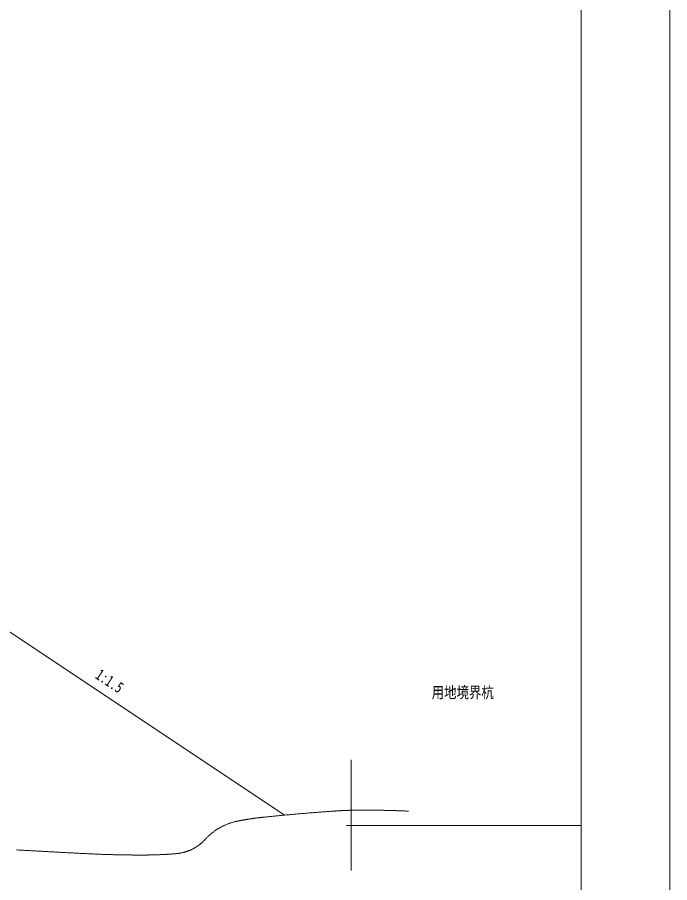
# Model space of a CAD drawing. Units: millimetres, scale not verified. Extents: x -42050 to 42050, y -32200 to 29700.
# Drawn here: x 27336 to 42050, y -19525 to 0 of the extents above; entities that cross this region are included whole.
import ezdxf
from ezdxf.enums import TextEntityAlignment as Align

# ---------------------------------------------------------------- set-up
doc = ezdxf.new("R2010")
doc.units = ezdxf.units.MM
doc.header["$LTSCALE"] = 100
for name, color, linetype, lineweight in [('0-0_0', 7, 'Continuous', 18), ('0-2_D-TTL', 134, 'Continuous', 9), ('0-6_D-BGD', 7, 'Continuous', 18), ('0-7_D-BMK', 134, 'Continuous', 9), ('0-8_D-BMK-ROW', 30, 'Continuous', 18), ('0-9_D-BMK-HTXT', 7, 'Continuous', 18), ('0-A_D-STR', 1, 'Continuous', 18)]:
    doc.layers.add(name, color=color, linetype=linetype, lineweight=lineweight)
doc.layers.add('0-E_D-STR-TXT', color=7, linetype='Continuous')
doc.styles.add('ＭＳ ゴシック', font='')
doc.styles.get('ＭＳ ゴシック').set_extended_font_data('MS Gothic')

msp = doc.modelspace()

# ---------------------------------------------------------------- linework, layer by layer
at = {"layer": '0-0_0'}
msp.add_lwpolyline([(-42050, -29700), (42050, -29700), (42050, 29700), (-42050, 29700)], close=True, dxfattribs=at)
at = {"layer": '0-2_D-TTL'}
msp.add_line((40050, -27700), (40050, 27700), dxfattribs=at)
msp.add_lwpolyline([(-40050, 27700), (40050, 27700), (40050, -27700)], dxfattribs=at)
at = {"layer": '0-6_D-BGD'}
for points in [[(32894.4, -18047.2), (32928.5, -18043.6), (32953.1, -18041.1), (32977.8, -18038.6), (33002.5, -18036.1), (33027.2, -18033.6), (33051.9, -18031.1), (33076.6, -18028.6), (33101.2, -18026.2), (33125.9, -18023.8), (33150.6, -18021.3), (33175.3, -18018.9), (33200, -18016.5), (33224.7, -18014.1), (33249.4, -18011.7), (33274.1, -18009.4), (33298.8, -18007), (33323.5, -18004.7), (33348.2, -18002.4), (33372.9, -18000), (33397.6, -17997.7), (33422.3, -17995.5), (33447, -17993.2), (33471.7, -17990.9), (33496.4, -17988.7), (33521.1, -17986.4), (33545.8, -17984.2), (33570.5, -17982), (33595.3, -17979.8), (33620, -17977.6), (33644.7, -17975.5), (33669.4, -17973.3), (33694.1, -17971.2), (33718.8, -17969), (33743.6, -17966.9), (33768.3, -17964.8), (33793, -17962.7), (33817.7, -17960.6), (33842.4, -17958.6), (33867.2, -17956.5)], [(33867.2, -17956.5), (33891.9, -17954.5), (33916.6, -17952.4), (33941.3, -17950.4), (33966.1, -17948.4), (33990.8, -17946.4), (34015.5, -17944.5), (34040.3, -17942.5), (34065, -17940.6), (34089.7, -17938.6), (34114.5, -17936.7), (34139.2, -17934.8), (34163.9, -17932.9), (34188.7, -17931), (34213.4, -17929.1), (34238.2, -17927.3), (34262.9, -17925.4), (34287.6, -17923.6), (34312.4, -17921.8), (34337.1, -17920), (34361.9, -17918.2), (34386.6, -17916.4), (34411.4, -17914.6), (34436.1, -17912.9), (34471.5, -17910.4), (34482, -17909.7), (34492.6, -17908.9), (34503.3, -17908.2), (34513.9, -17907.5), (34524.5, -17906.9), (34535.1, -17906.2), (34545.7, -17905.5), (34556.3, -17904.9), (34566.9, -17904.3), (34577.5, -17903.7), (34588.1, -17903), (34598.7, -17902.5), (34609.3, -17901.9), (34619.9, -17901.3), (34630.5, -17900.7)], [(34630.5, -17900.7), (34641.1, -17900.2), (34651.7, -17899.6), (34662.3, -17899.1), (34673, -17898.6), (34683.6, -17898.1), (34694.2, -17897.6), (34704.8, -17897.1), (34715.4, -17896.7), (34726, -17896.2), (34736.6, -17895.8), (34747.3, -17895.3), (34757.9, -17894.9), (34768.5, -17894.5), (34779.1, -17894.1), (34789.7, -17893.7), (34800.3, -17893.4), (34811, -17893), (34821.6, -17892.7), (34832.2, -17892.3), (34842.8, -17892), (34853.4, -17891.7), (34864.1, -17891.4), (34874.7, -17891.1), (34885.3, -17890.8), (34895.9, -17890.6), (34906.5, -17890.3), (34917.2, -17890.1), (34927.8, -17889.8), (34938.4, -17889.6), (34949, -17889.4), (34959.6, -17889.2), (34970.3, -17889), (34980.9, -17888.9), (34991.5, -17888.7), (35002.1, -17888.5), (35012.8, -17888.4), (35023.4, -17888.3), (35034, -17888.2), (35044.6, -17888.1)], [(35044.6, -17888.1), (35055.2, -17888), (35065.9, -17887.9), (35076.5, -17887.8), (35087.1, -17887.8), (35097.7, -17887.7), (35108.4, -17887.7), (35119, -17887.7), (35146, -17887.7), (35162.4, -17887.7), (35178.7, -17887.7), (35195.1, -17887.8), (35211.5, -17887.8), (35227.8, -17887.9), (35244.2, -17888), (35260.6, -17888.1), (35277, -17888.2), (35293.3, -17888.3), (35309.7, -17888.4), (35326.1, -17888.5), (35342.4, -17888.7), (35358.8, -17888.9), (35375.2, -17889), (35391.6, -17889.2), (35407.9, -17889.4), (35424.3, -17889.6), (35440.7, -17889.8), (35457, -17890.1), (35473.4, -17890.3), (35489.8, -17890.6), (35506.1, -17890.8), (35522.5, -17891.1), (35538.9, -17891.4), (35555.2, -17891.7), (35571.6, -17892), (35588, -17892.3), (35604.3, -17892.7), (35620.7, -17893), (35637.1, -17893.4), (35653.5, -17893.7)], [(35653.5, -17893.7), (35669.8, -17894.1), (35686.2, -17894.5), (35702.6, -17894.9), (35718.9, -17895.3), (35735.3, -17895.8), (35751.6, -17896.2), (35768, -17896.7), (35784.4, -17897.1), (35800.7, -17897.6), (35817.1, -17898.1), (35833.5, -17898.6), (35849.8, -17899.1), (35866.2, -17899.6), (35882.6, -17900.2), (35898.9, -17900.7), (35915.3, -17901.3), (35931.6, -17901.9), (35948, -17902.4), (35964.4, -17903), (35980.7, -17903.7), (35997.1, -17904.3), (36013.4, -17904.9), (36029.8, -17905.5), (36046.2, -17906.2), (36062.5, -17906.9), (36078.9, -17907.5), (36095.2, -17908.2), (36111.6, -17908.9), (36127.9, -17909.7), (36144.3, -17910.4), (36160.7, -17911.1)], [(32092.2, -18196.7), (32105.1, -18191.9), (32118.1, -18187.2), (32131.1, -18182.6), (32144.2, -18178.2), (32157.3, -18173.9), (32170.5, -18169.7), (32183.6, -18165.7), (32196.9, -18161.7), (32210.2, -18158), (32223.5, -18154.3), (32236.8, -18150.9), (32250.2, -18147.5), (32263.6, -18144.3), (32277.1, -18141.2), (32290.6, -18138.2), (32304.1, -18135.4), (32326.9, -18131), (32336.1, -18129.2), (32345.4, -18127.5), (32354.6, -18125.7), (32363.8, -18124), (32373.1, -18122.3), (32382.4, -18120.6), (32391.6, -18118.9), (32400.9, -18117.3), (32410.1, -18115.6), (32419.4, -18113.9), (32428.7, -18112.3), (32437.9, -18110.7), (32447.2, -18109.1), (32456.5, -18107.5), (32465.7, -18105.9), (32475, -18104.4), (32484.3, -18102.8), (32493.6, -18101.3), (32502.9, -18099.7), (32512.1, -18098.2), (32521.4, -18096.7), (32530.7, -18095.2)], [(32530.7, -18095.2), (32540, -18093.7), (32549.3, -18092.3), (32558.6, -18090.8), (32567.9, -18089.4), (32577.2, -18088), (32586.5, -18086.6), (32595.8, -18085.2), (32605.1, -18083.8), (32614.4, -18082.4), (32623.7, -18081), (32633, -18079.7), (32642.3, -18078.4), (32651.7, -18077), (32661, -18075.7), (32670.3, -18074.4), (32679.6, -18073.1), (32688.9, -18071.9), (32698.3, -18070.6), (32707.6, -18069.4), (32716.9, -18068.1), (32726.2, -18066.9), (32735.6, -18065.7), (32744.9, -18064.5), (32754.2, -18063.3), (32763.6, -18062.2), (32772.9, -18061), (32782.2, -18059.9), (32791.6, -18058.7), (32800.9, -18057.6), (32810.3, -18056.5), (32819.6, -18055.4), (32829, -18054.3), (32838.3, -18053.3), (32847.7, -18052.2), (32857, -18051.2), (32866.4, -18050.2), (32875.7, -18049.2), (32885.1, -18048.2), (32894.4, -18047.2)], [(31639.3, -18481.1), (31649.4, -18471.7), (31659.6, -18462.4), (31669.8, -18453.1), (31680.2, -18444), (31690.6, -18435), (31701.1, -18426), (31711.7, -18417.2), (31722.5, -18408.5), (31733.2, -18399.9), (31744.1, -18391.4), (31755.1, -18383), (31766.2, -18374.8), (31777.3, -18366.6), (31788.5, -18358.6), (31799.8, -18350.7), (31811.2, -18342.8), (31822.6, -18335.2), (31834.2, -18327.6), (31845.8, -18320.1), (31857.5, -18312.8), (31869.2, -18305.6), (31881.1, -18298.4), (31893, -18291.5), (31905, -18284.6), (31917, -18277.9), (31929.1, -18271.3), (31941.3, -18264.8), (31953.5, -18258.4), (31965.9, -18252.1), (31978.2, -18246), (31990.7, -18240), (32003.2, -18234.2), (32015.7, -18228.4), (32028.3, -18222.8), (32041, -18217.3), (32053.7, -18212), (32066.5, -18206.8), (32079.3, -18201.7), (32092.2, -18196.7)], [(31257, -18781), (31267.8, -18775.9), (31278.4, -18770.7), (31289.1, -18765.4), (31299.7, -18759.9), (31310.2, -18754.3), (31320.6, -18748.6), (31331, -18742.7), (31341.3, -18736.7), (31351.5, -18730.6), (31361.6, -18724.4), (31371.7, -18718.1), (31381.7, -18711.6), (31391.6, -18705), (31401.5, -18698.3), (31411.2, -18691.5), (31420.9, -18684.6), (31430.5, -18677.5), (31440, -18670.4), (31449.5, -18663.1), (31458.8, -18655.7), (31468, -18648.2), (31477.2, -18640.6), (31486.3, -18632.9), (31495.3, -18625.1), (31504.1, -18617.2), (31512.9, -18609.1), (31521.6, -18601), (31530.2, -18592.8), (31538.7, -18584.4), (31547.1, -18576), (31555.4, -18567.4), (31563.6, -18558.8), (31581, -18539.9), (31590.5, -18529.9), (31600.1, -18519.9), (31609.7, -18510.1), (31619.5, -18500.3), (31629.4, -18490.7), (31639.3, -18481.1)], [(27315.8, -18785.1), (27343, -18786.7), (27370.1, -18788.3), (27397.3, -18789.8), (27424.4, -18791.4), (27451.6, -18793), (27478.7, -18794.5), (27505.9, -18796.1), (27533, -18797.6), (27560.2, -18799.2), (27587.3, -18800.7), (27614.5, -18802.3), (27641.6, -18803.8), (27668.8, -18805.3), (27695.9, -18806.9), (27723.1, -18808.4), (27750.2, -18809.9), (27777.4, -18811.4), (27804.5, -18812.9), (27831.7, -18814.4), (27858.8, -18815.9)], [(27858.8, -18815.9), (27886, -18817.4), (27913.2, -18818.9), (27940.3, -18820.4), (27967.5, -18821.9), (27994.6, -18823.4), (28021.8, -18824.9), (28048.9, -18826.3), (28076.1, -18827.8), (28103.2, -18829.3), (28130.4, -18830.7), (28157.6, -18832.2), (28184.7, -18833.7), (28211.9, -18835.1), (28239, -18836.6), (28266.2, -18838), (28293.3, -18839.4), (28320.5, -18840.9), (28347.7, -18842.3), (28374.8, -18843.7), (28402, -18845.2), (28429.1, -18846.6), (28456.3, -18848), (28483.5, -18849.4), (28510.6, -18850.8), (28537.8, -18852.2), (28564.9, -18853.6), (28592.1, -18855), (28619.3, -18856.4), (28646.4, -18857.8), (28673.6, -18859.2), (28700.7, -18860.6), (28727.9, -18861.9), (28755.1, -18863.3), (28782.2, -18864.7), (28809.4, -18866), (28836.5, -18867.4), (28863.7, -18868.8), (28890.9, -18870.1), (28918, -18871.5)], [(28918, -18871.5), (28937.4, -18872.4), (28956.8, -18873.3), (28976.2, -18874.3), (28995.6, -18875.2), (29015, -18876.1), (29034.4, -18876.9), (29053.8, -18877.8), (29073.2, -18878.7), (29092.7, -18879.5), (29112.1, -18880.3), (29131.5, -18881.1), (29150.9, -18881.9), (29170.3, -18882.7), (29189.7, -18883.4), (29209.1, -18884.2), (29228.5, -18884.9), (29247.9, -18885.6), (29267.3, -18886.3), (29286.7, -18887), (29306.2, -18887.6), (29325.6, -18888.3), (29345, -18888.9), (29364.4, -18889.5), (29383.8, -18890.1), (29403.2, -18890.7), (29422.6, -18891.3), (29442, -18891.9), (29461.5, -18892.4), (29480.9, -18892.9), (29500.3, -18893.4), (29519.7, -18893.9), (29539.1, -18894.4), (29558.5, -18894.9), (29578, -18895.3), (29597.4, -18895.8), (29616.8, -18896.2), (29636.2, -18896.6), (29655.6, -18897), (29675.1, -18897.3)], [(29675.1, -18897.3), (29694.5, -18897.7), (29713.9, -18898), (29733.3, -18898.4), (29752.7, -18898.7), (29772.2, -18899), (29791.6, -18899.3), (29811, -18899.5), (29830.4, -18899.8), (29849.8, -18900), (29869.3, -18900.2), (29888.7, -18900.5), (29908.1, -18900.6), (29927.5, -18900.8), (29947, -18901), (29966.4, -18901.1), (29985.8, -18901.3), (30005.2, -18901.4), (30024.7, -18901.5), (30044.1, -18901.6), (30063.5, -18901.6), (30082.9, -18901.7), (30102.3, -18901.7), (30121.8, -18901.7), (30141.2, -18901.7), (30153.5, -18901.7), (30165.7, -18901.7), (30178, -18901.7), (30190.3, -18901.6), (30202.5, -18901.6), (30214.8, -18901.5), (30227.1, -18901.4), (30239.4, -18901.3), (30251.6, -18901.1), (30263.9, -18901), (30276.2, -18900.8), (30288.4, -18900.6), (30300.7, -18900.5), (30313, -18900.2), (30325.2, -18900)], [(30325.2, -18900), (30337.5, -18899.8), (30349.8, -18899.5), (30362, -18899.3), (30374.3, -18899), (30386.6, -18898.7), (30398.8, -18898.4), (30411.1, -18898), (30423.4, -18897.7), (30435.6, -18897.3), (30447.9, -18897), (30460.2, -18896.6), (30472.4, -18896.2), (30484.7, -18895.8), (30497, -18895.3), (30509.2, -18894.9), (30521.5, -18894.4), (30533.7, -18893.9), (30546, -18893.4), (30558.3, -18892.9), (30570.5, -18892.4), (30582.8, -18891.8), (30595, -18891.3), (30607.3, -18890.7), (30619.6, -18890.1), (30631.8, -18889.5), (30644.1, -18888.9), (30656.3, -18888.3), (30668.6, -18887.6), (30680.8, -18887), (30693.1, -18886.3), (30705.3, -18885.6), (30717.6, -18884.9), (30729.8, -18884.2), (30742.1, -18883.4), (30754.3, -18882.7), (30766.6, -18881.9), (30778.8, -18881.1), (30791.1, -18880.3), (30803.3, -18879.5)], [(30803.3, -18879.5), (30815.5, -18878.7), (30827.8, -18877.8), (30840, -18876.9), (30852.3, -18876.1), (30864.5, -18875.2), (30876.7, -18874.3), (30889, -18873.3), (30901.2, -18872.4), (30913.4, -18871.5), (30925.3, -18870.4), (30937.2, -18869.3), (30949, -18868), (30960.8, -18866.6), (30972.6, -18865), (30984.4, -18863.3), (30996.2, -18861.5), (31007.9, -18859.5), (31019.6, -18857.3), (31031.3, -18855.1), (31043, -18852.7), (31054.6, -18850.1), (31066.2, -18847.4), (31077.7, -18844.6), (31089.3, -18841.7), (31100.8, -18838.6), (31112.2, -18835.3), (31123.6, -18831.9), (31135, -18828.4), (31146.4, -18824.8), (31157.6, -18821), (31168.9, -18817.1), (31180.1, -18813.1), (31191.2, -18808.9), (31202.3, -18804.6), (31213.4, -18800.1), (31224.4, -18795.5), (31235.3, -18790.8), (31246.2, -18786), (31257, -18781)]]:
    msp.add_lwpolyline(points, dxfattribs=at)
at = {"layer": '0-7_D-BMK'}
msp.add_line((34758.1, -18232), (40050, -18232), dxfattribs=at)
at = {"layer": '0-8_D-BMK-ROW'}
msp.add_line((34864.2, -19250.9), (34864.2, -16750.9), dxfattribs=at)
at = {"layer": '0-A_D-STR'}
msp.add_line((25290.4, -12618.3), (33364.2, -18000.9), dxfattribs=at)

# ---------------------------------------------------------------- texts
at = {"layer": '0-9_D-BMK-HTXT', "style": 'ＭＳ ゴシック', "width": 0.8}
msp.add_text('用地境界杭', height=256.6, dxfattribs=at).set_placement((36682.4, -15436.7), align=Align.BOTTOM_LEFT)
at = {"layer": '0-E_D-STR-TXT', "style": 'ＭＳ ゴシック', "width": 0.75}
msp.add_text('1:1.5', height=256.6, rotation=326.31, dxfattribs=at).set_placement((29032.6, -14962.9), align=Align.BOTTOM_LEFT)

doc.saveas('drawing.dxf')
